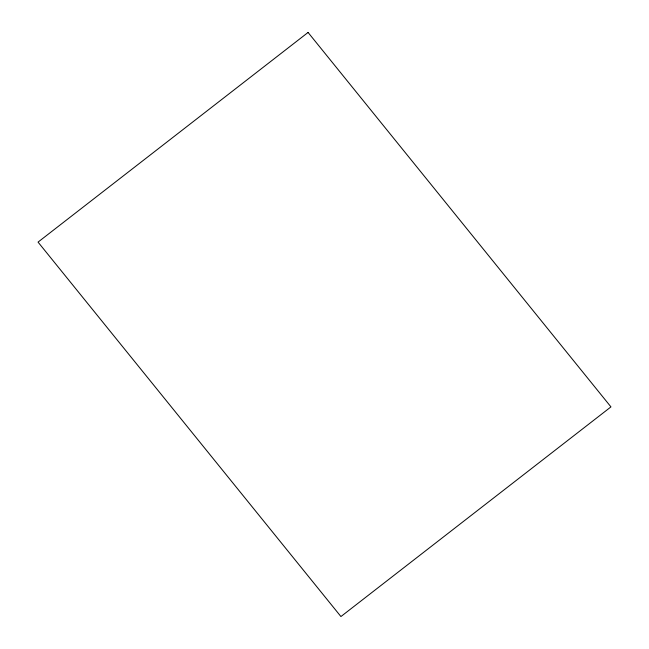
<?xml version="1.0" encoding="UTF-8"?>
<svg xmlns="http://www.w3.org/2000/svg" width="649" height="649" viewBox="0 0 649 649"><rect width="100%" height="100%" fill="white"/><g stroke="black" fill="none" stroke-linecap="round" stroke-linejoin="round"><path stroke-width="0.97" d="M308.072 32.45L38.048 242.109L340.928 616.55L610.952 406.891L308.072 32.45"/></g></svg>
